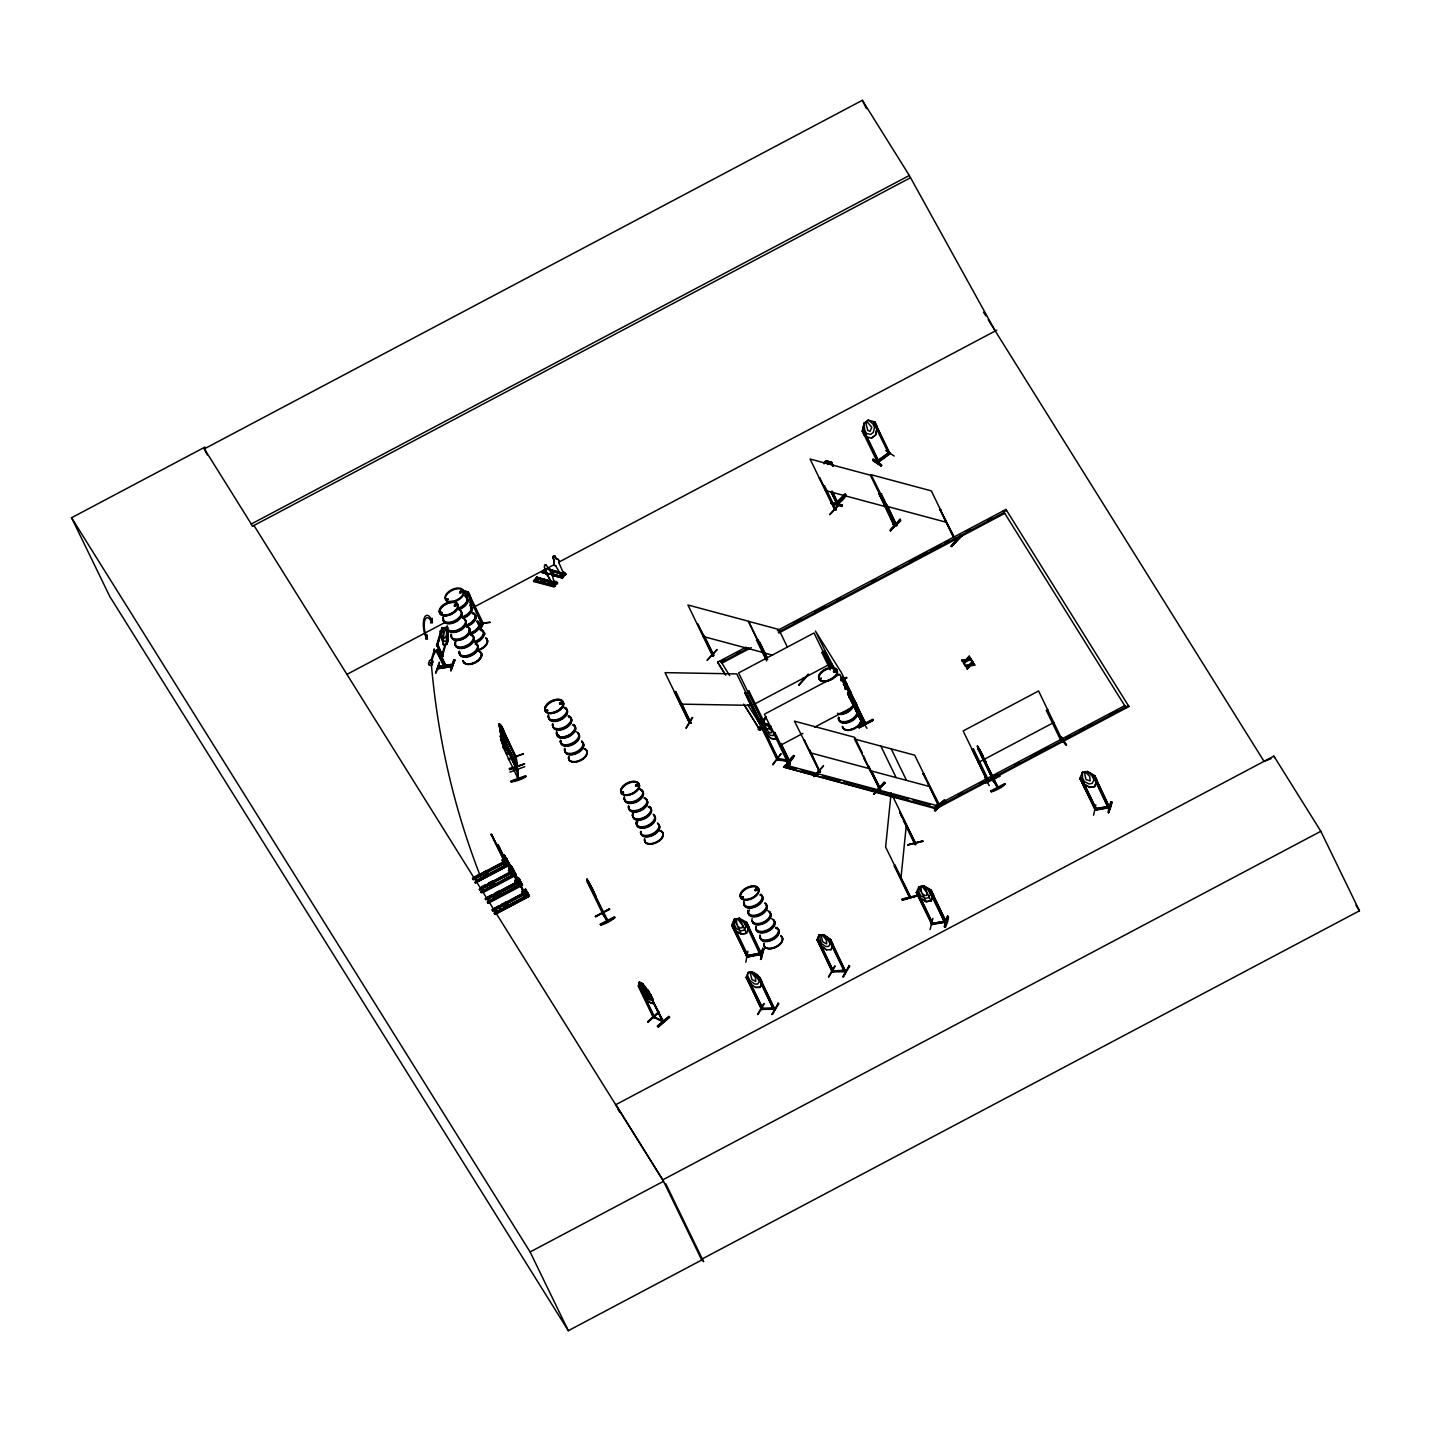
<?xml version="1.0" encoding="UTF-8"?>
<svg xmlns="http://www.w3.org/2000/svg" width="1431" height="1431" viewBox="0 0 1431 1431"><rect width="100%" height="100%" fill="white"/><g stroke="black" fill="none" stroke-linecap="round" stroke-linejoin="round"><path stroke-width="1.5" d="M749.057 927.395L746.66 922.28L739.308 918.255L734.425 919.471L734.425 924.748L736.232 928.486L740.882 930.83L744.102 930.186L745.927 926.572L744.102 922.834L739.29 918.398L734.3 919.239L741.544 934.336L734.192 930.311M760.29 719.489L764.118 725.159M790.878 768.036L785.905 760.255L790.001 767.141M984.832 777.498L989.232 785.691M712.513 655.666L713.371 655.917M713.532 655.881L697.559 623.773L713.872 655.523L704.106 635.418M809.696 749.683L820.017 772.132L794.438 721.152L854.718 737.323L862.374 753.064M819.981 772.078L804.061 739.934L819.355 771.416L820.518 771.649M835.257 508.81L834.667 508.059M836.169 509.525L834.327 508.112L836.169 509.525L834.559 509.615M879.224 786.406L877.936 786.138M879.242 789.25L880.53 789.518L871.551 771.345M894.715 524.175L896.2 524.462L893.373 524.408M894.733 524.301L893.409 524.694M895.287 525.41L894.429 525.159M896.432 524.068L893.445 524.479M895.269 525.32L897.094 525.249L895.627 523.728M938.289 805.546L923.335 773.706L939.773 805.492L938.879 804.705M954.388 540.149C957.142 539.541 953.35 539.881 954.888 541.347L956.015 541.508L955.282 540.363M955.175 540.775L939.934 509.364L956.23 540.99M434.004 649.316L434.076 653.734L435.274 651.051L434.004 649.316L434.881 651.123L431.518 661.48M433.396 652.786L431.25 659.745M1093.588 815.205L1095.824 804.812M747.876 951.221L745.819 962.258M830.731 463.054L831.644 462.285L825.866 460.746L823.666 463.089M747.286 977.105L762.991 1008.944C759.95 1011.073 761.793 1006.029 762.222 1008.175M818.21 939.595L833.611 971.81L831.608 970.665L832.162 971.756L817.28 939.791M437.618 650.586L436.884 652.178L444.504 667.204L437.26 652.25L437.206 649.585L437.904 652.017L438.262 650.837M442.912 656.489L437.618 643.843L438.065 645.059L436.527 645.005L437.153 646.15L442.268 628.03L445.703 627.458L447.581 631.518L446.15 641.195L444.111 641.303L442.841 638.727L443.413 630.105C448.779 622.449 449.227 641.249 446.83 644.361L443.395 644.916C438.923 623.361 439.21 628.996 443.556 644.898M647.688 997.997L646.687 994.581M545.032 565.048L544.299 567.105L545.801 570.307A3.56 2.433 -75 0 0 547.358 574.922L552.724 584.564C556.82 581.791 551.561 581.809 554.87 582.864M746.32 922.888L744.996 923.156L746.41 922.53L761.614 954.388L747.161 957.178L731.867 925.696L733.012 924.533L748.646 956.892L747.143 957.285M441.875 612.701L440.945 612.575L442.358 612.808M441.946 612.665L440.748 613.076M447.527 599.661L446.83 598.891M446.74 599.034L448.153 599.124L446.758 599.249M448.153 599.267L447.241 598.981M454.915 605.814L455.684 604.937M455.63 604.705L454.414 605.259L455.183 606.368M460.21 591.933L460.102 592.917M462.571 591.414L460.12 592.72M483.785 874.144C487.095 869.011 487.56 877.167 483.624 873.822C485.968 869.154 488.526 875.611 483.714 874.073M499.705 893.087L498.328 895.055L496.485 894.5M506.556 904.07L503.336 905.483L506.449 903.945M544.585 580.557L542.653 581.845L544.299 580.396M552.956 571.434L551.704 572.776M546.427 710.187L546.857 711.207M559.503 703.748L559.968 702.836M561.846 702.943C560.219 700.367 559.539 706.055 560.272 702.514M558.877 735.963L558.627 735.534M558.412 734.944L558.823 735.784M561.668 702.532L560.576 703.569M622.628 792.899L623.201 792.059L622.789 793.221M622.753 793.042L622.682 792.219M623.63 792.273L622.807 791.933M635.525 785.995L635.954 784.671M635.597 785.243L636.33 785.53M741.759 897.022L742.796 897.452M742.045 897.72L742.939 897.326L741.974 896.7M743.244 897.165L742.421 896.539L743.047 897.47M755.693 889.188L755.443 890.923L757.536 889.814M755.371 890.297L755.55 889.581M757.017 888.866L757.214 889.17M820.339 679.421L821.09 678.187L820.321 679.242M833.611 672.373L833.718 671.067L834.649 672.123M834.434 671.801L835.471 670.638L835.507 671.676M553.26 582.417L554.781 582.113M554.334 582.811L557.75 582.954L536.929 577.444L533.566 581.487L554.083 586.907L557.339 582.918L556.677 581.541C552.438 583.955 554.244 577.23 550.434 571.649A3.56 2.433 -75 0 0 547.984 568L546.141 564.673M563.403 572.597C558.716 573.974 566.121 573.098 561.775 573.634M562.669 573.867L563.295 573.187L561.721 573.133M565.764 574.475L565.12 572.597L563.045 572.042L563.224 573.974M894.411 866.274L895.001 865.218L910.402 896.629L909.687 897.863L894.411 866.274L895.001 865.218M901.637 816.958L899.884 812.253L915.768 844.362M902.424 900.314L902.156 899.097L917.414 895.842L902.406 900.278M907.987 844.916L922.87 841.41M909.722 896.522L909.687 897.756L909.222 895.591M915.017 844.558L915.25 842.376L914.516 843.61M909.615 896.987L909.061 895.842M910.384 897.47L910.295 896.7M922.959 841.052L907.648 844.862L922.584 840.945M515.303 756.981L515.196 755.926L515.965 756.552M516.645 769.377L517.11 768.25L517.271 769.163M516.555 765.764L517.467 766.14L500.421 731.545M516.895 764.995L515.464 757.303M518.219 777.015L517.146 769.574L506.646 748.019M516.877 769.806L518.129 779.072L517.843 769.538L517.128 770.576L507.164 747.841M437.707 668.277L452.25 665.934M437.653 668.295L452.321 665.987M452.071 665.504L437.475 667.901M900.922 878.491L906.395 824.471M446.776 630.785L446.239 635.919L444.486 638.315C441.964 636.795 445.578 627.028 446.615 630.821M441.66 655.631C443.467 653.931 443.02 658.439 441.66 655.631L445.274 643.914M442.072 654.45L442.644 655.631L442.787 654.468M778.142 760.094L763.206 727.663M789.608 761.077L781.093 743.44M878.509 460.675C876.434 460.317 877.149 463.376 878.92 461.98L864.342 432.108M888.562 454.235L889.814 453.305M889.331 452.572L890.1 453.591L877.704 462.75L862.267 430.981L863.734 430.069M484.912 633.2L484.948 634.183M501.548 732.636L503.265 737.734L502.048 736.965L505.787 744.71L499.401 726.68M533.602 581.505L534.711 580.27M557.339 582.918L556.748 583.776L536.285 578.124L556.623 584.17L536.392 578.231M536.697 578.178L536.804 577.176L533.674 580.914L555.139 585.744L534.318 580.235M542.081 572.525L548.234 574.117L542.009 572.543L545.336 569.055M546.875 572.561L541.991 571.685L545.426 568.626M556.605 584.17L536.285 578.124M562.437 578.017L563.134 577.319L549.343 573.67M563.063 577.337L550.917 573.473M565.549 574.707L550.756 571.38M849.871 691.513L865.648 723.782L841.517 672.82L815.455 631.089L834.398 669.887M554.352 582.757L553.278 582.095M563.152 573.706C561.793 573.455 563.921 572.311 561.167 575.602M435.507 673.035L439.496 662.392M439.335 662.338L436.115 672.928M602.433 911.994L602.862 914.266M602.451 913.64L607.942 920.902L588.356 881.746M591.611 888.955L592.738 889.384L587.032 879.135L607.299 921.242L607.585 920.187M997.783 786.853L998.266 787.64L978.947 748.413L997.836 787.98L992.864 780.306L998.391 787.658L996.727 785.959M994.062 780.611L978.339 748.377M516.698 765.621L516.806 766.569L515.983 757.124M864.074 423.182L864.628 429.747L866.453 433.486L870.62 434.416L873.339 432.395L874.574 427.422L872.749 423.683L868.259 420.034L874.913 422.002L877.346 426.993L875.629 435.078L871.336 438.154L864.789 436.258L862.356 431.25L864.074 423.182L868.367 420.106M862.446 431.321L864.163 423.236L868.349 420.285M877.257 426.939L875.539 435.024L871.443 438.208M762.866 723.353L764.601 722.78L763.099 723.639L764.565 722.888L749.003 691.101L747.715 691.781L749.003 691.101M731.867 925.696L734.443 919.364M736.375 919.793L738.002 919.364L742.725 925.517L742.081 927.753L740.471 928.075L737.877 926.465M746.499 922.476L761.65 954.441L760.147 954.71L745.068 922.798M746.41 933.245L741.598 934.085L734.353 930.132M741.544 934.336L746.571 933.245L748.878 927.377M788.105 763.492C789.536 761.238 791.629 764.798 788.892 764.941L764.404 714.212L839.818 674.269L864.557 724.802L863.823 723.388L862.589 724.819M788.66 764.655L790.395 764.082M988.588 779.645C984.725 781.952 989.608 777.301 988.91 781.022L973.545 749.111L972.275 749.79L987.587 781.63L989.161 780.789M1046.419 710.527L1047.868 710.116L1046.419 710.527L1061.73 742.349L1061.015 740.882L1062.696 740.471M654.217 1016.511L653.234 1016.064M653.878 1017.244L663.465 1021.645L647.295 989.751L663.179 1022.02L652.84 1016.529L662.088 1020.375M746.445 956.069L747.769 955.854C750.703 957.733 744.979 953.225 747.161 957.178L731.796 925.213L734.3 919.239M748.163 955.389L761.292 952.849L748.324 955.711M760.129 954.674L759.7 953.1L760.541 954.137M763.85 948.789L762.741 948.288L760.594 959.396L763.832 948.753L761.364 959.181M760.594 959.396L763.045 948.771M760.755 959.271L762.705 948.288M553.547 582.65L554.96 581.541L556.069 583.848M638.441 985.655L639.281 982.167L642.734 983.687L646.74 989.322L662.481 1021.179M642.608 983.795L639.407 982.06L639.085 986.514L638.691 985.637M641.124 990.646L641.964 986.943L645.166 988.678L649.155 994.312M650.711 994.974C650.926 1004.025 642.698 992.595 640.999 990.556C643.431 995.815 646.705 1001.539 652.429 1003.542L653.269 999.858L650.962 994.956L649.889 998.409M506.359 859.262L506.109 858.833M514.766 872.57L510.688 865.701L512.459 868.814L511.672 870.281M519.113 879.707L518.612 878.974M1079.904 778.321L1095.43 810.268L1079.904 778.321L1082.408 772.364L1087.381 771.488L1094.679 775.727L1097.13 780.611L1094.626 786.585L1089.653 787.444L1082.498 783.133M1082.373 772.472L1087.363 771.631L1092.175 776.103L1093.982 779.859L1092.193 783.401L1088.973 783.955L1084.358 781.541L1082.534 777.802L1082.408 772.364M1081.335 778.464L1080.011 778.697L1081.335 778.464L1096.79 809.928L1096.289 808.372L1094.697 808.694M1084.465 772.955L1086.093 772.543L1089.724 776.532L1090.172 780.95L1085.986 779.573L1084.501 772.829M1087.381 771.488L1094.536 775.799L1093.069 776.407L1108.202 807.925L1108.077 806.243L1109.919 807.227M1096.879 809.552L1095.305 810.179L1109.687 807.656L1094.572 775.691L1109.508 807.8L1109.383 806.118M1094.482 786.46L1096.915 780.718M1094.626 786.585L1089.671 787.3L1082.355 783.204M1096.128 808.408L1094.59 809.07M1096.325 808.408L1107.683 806.816M1108.47 812.719L1108.149 812.057C1110.689 796.691 1114.606 799.661 1108.47 812.719L1112.012 801.986M1108.631 812.593L1111.118 801.575M553.225 556.444L554.244 561.363A3.56 2.433 -75 0 0 555.8 565.961L561.328 575.656M562.24 572.937L562.884 573.455M932.869 924.408L917.826 892.3L933.209 924.247L931.849 924.569L916.359 892.622L917.772 891.907M931.742 924.086L946.159 921.814L930.991 890.154L923.782 886.004L928.594 890.547L930.418 894.303L928.63 897.792L925.428 898.31L920.813 895.86L919.006 892.121L918.827 886.826L923.818 885.896L931.134 890.082L933.549 895.091L931.062 900.993L923.818 885.896L919.006 886.826L926.143 901.691L931.098 900.868L933.37 895.073M930.955 900.761L926.125 901.655L918.97 897.416M926.143 901.548L918.827 897.487M712.37 655.648L687.935 604.991L748.216 621.161L766.712 659.262M818.335 770.594L820.16 772.078L818.335 770.594L819.766 770.45M895.502 525.284L878.974 493.695L893.946 525.696L893.248 524.372M943.619 516.949L955.89 541.58L931.331 490.869L871.05 474.698L896.647 525.588L887.22 505.107M879.958 788.445L878.133 787.712L879.779 787.551L871.712 771.273M554.888 584.85L553.851 582.202M562.401 573.652L563.528 575.942L562.097 573.652M929.435 890.905L930.865 890.332L946.195 922.154L944.567 922.423L929.435 890.905L930.758 890.708M932.887 918.38L930.061 929.613M931.599 924.551L931.134 922.995L932.636 923.102M933.048 924.265L932.529 923.192M945.444 921.081L944.299 921.331M944.299 921.278L932.797 923.424L945.533 921.099M944.442 926.608C946.785 911.583 951.561 913.64 945.497 927.145L944.353 926.608L947.644 916.073M944.836 927.145L948.002 916.573M434.487 653.663L434.398 649.245M436.562 645.131L441.946 627.637L443.109 628.835M436.956 645.953L442.447 627.547M437.171 646.043L442.966 628.62L441.946 627.637M444.272 667.043L437.206 649.585M444.54 667.096L437.618 649.531M447.545 638.047L442.34 656.668M448.118 639.8L446.633 644.218M445.739 666.81L438.512 651.91L445.524 667.043L446.114 666.041L444.504 666.309M453.913 659.602L450.89 670.692L454.915 659.959L450.98 670.584L453.877 659.602L454.933 659.977M450.89 670.692L454.164 659.959M836.241 502.853C839.55 501.476 834.577 502.281 836.831 503.873M648.547 993.078L647.832 995.046L642.143 990.127L639.407 982.06M650.98 998.069L650.264 1000.054C644.522 998.927 639.782 985.726 642 983.848L646.079 992.238L641.964 986.943M910.277 897.577L894.482 865.361M764.673 732.815L771.059 738.503L775.28 739.076L776.371 735.91M775.244 738.825L776.514 735.999M509.704 869.172L500.295 849.764L512.012 873.894L497.809 844.469L512.298 873.733L510.384 871.282M508.631 864.288L506.574 859.959L518.326 884L509.239 865.04M760.076 987.122L762.097 982.328M748.628 982.292L755.514 987.39L760.129 987.372L762.329 982.238M833.164 944.8L830.678 939.738L829.211 939.308L844.809 971.291C847.868 971.953 842.662 967.982 844.415 971.721L829.121 940.239L830.803 939.684L823.845 934.711L819.158 934.854L817.208 939.899L818.586 939.773M830.982 949.558L833.057 944.639M916.359 892.622L918.863 886.701M802.845 680.065L803.202 678.527M454.629 604.991L454.486 605.939M460.424 592.184L459.923 592.738M455.112 605.885L456.346 605.116M456.31 605.581L455.362 604.776M456.757 605.188L454.325 606.261L455.684 604.472M462.589 592.04L462.356 591.057M468.67 630.212L468.831 630.338M544.567 580.753L542.546 581.63M547 709.848L546.678 710.867L547.823 710.348M547.679 710.366L547.34 710.384M559.915 703.301L559.754 704.124M561.775 703.265L561.811 702.8M493.373 883.285L490.368 884.591L491.352 883.016L512.352 872.964M558.358 735.892L558.466 734.944M499.687 893.391C496.825 897.416 495.698 891.602 499.777 893.159M635.919 785.118L637.278 785.834M637.582 785.458L636.884 784.242M820.303 678.419L820.196 679.367L821.233 678.276M834.166 672.32L836.08 671.103M742.671 896.79L742.081 897.899M757.697 889.939L757.214 888.848M463.358 593.704L463.877 592.523L466.488 595.582L467.436 602.111M467.472 593.06L467.919 592.094C458.009 586.943 473.733 598.14 469.493 602.88M482.211 622.36L481.675 623.558M480.315 627.243L482.319 623.844M482.408 623.29L482.086 622.503M480.047 628.871L482.766 623.505L479.957 629.729M480.458 629.694L483.338 623.522L467.955 591.915C472.373 595.886 472.033 618.138 470.316 596.977M477.954 623.88L490.296 622.306L477.918 623.63M554.208 586.513L534.3 580.753M555.103 585.834L536.392 580.968M563.581 576.818L550.971 573.652M565.835 574.153L563.045 573.473M830.839 502.138L842.251 504.982L842.036 506.216L830.642 503.175L842.018 506.18M830.66 503.247L842.215 505.107M842.43 505.626L831.071 502.657M762.58 722.011C764.261 720.24 762.902 724.748 762.544 722.494M789.84 762.938L788.266 763.76M863.823 723.8L862.499 724.515M1062.75 740.364L1061.247 741.222M1062.428 740.185L1063.305 741.526M544.424 565.764L545.336 564.798M653.395 1017.674L638.208 986.102M761.471 1009.427L746.374 977.337M762.902 1008.837L747.554 977.462M750.202 973.169L751.758 973.062L755.282 977.301L755.836 981.451L751.901 979.52L750.273 973.062M761.507 1009.374L775.083 1008.837L773.151 1007.674L773.366 1009.338L758.358 976.854L759.664 977.409L774.886 1009.266L773.527 1009.32L758.215 977.802C761.775 974.189 739.934 965.549 750.434 981.076L754.817 984.045L757.804 984.027L759.36 981.04L752.921 972.4L759.825 977.373L762.258 982.364M755.514 987.39L760.129 987.372M757.536 1014.472L763.725 1003.632M758.036 1014.472L764.279 1003.614M772.973 1008.461L762.383 1008.497L774.332 1008.122M774.547 1007.746L774.529 1009.392L759.45 977.784M777.766 1003.024L778.84 1003.668L771.899 1014.507L778.231 1003.596M778.106 1003.507L772.633 1014.472M823.845 934.711L830.266 943.494L828.71 946.463L825.741 946.481L821.34 943.512L819.23 934.729L817.029 939.863L832.413 971.828M819.355 934.854L823.827 934.837L830.731 939.809L845.793 971.721L844.88 970.683L833.289 970.933L845.292 970.146M833.683 971.756L818.46 939.899M821.108 935.624L822.682 935.498L826.188 939.756L826.742 943.888L822.807 941.956L821.179 935.498M819.659 944.693L826.438 949.826L831.035 949.808L833.003 944.764M826.438 949.826L819.534 944.728M831.608 970.612L833.128 970.612M834.631 966.086L828.442 976.908M828.943 976.908L835.203 966.05M848.672 965.46L849.746 966.104L842.805 976.944L849.138 966.032M849.012 965.943L843.539 976.908M690.064 722.762C693.409 722.834 687.095 720.974 690.118 722.172C693.498 723.657 687.238 723.12 690.976 723.263L675.772 691.406M692.658 717.539L686.2 728.307M675.557 691.781L674.341 691.763L689.724 723.317L665.039 672.642L736.804 673.894L761.328 724.551L760.183 724.533L744.889 693.015L746.32 692.658L761.399 724.587L760.04 724.551L745.104 692.64M746.32 692.658L744.889 693.015M760.827 723.37C757.178 722.512 763.939 723.675 760.398 724.122M758.412 729.738L758.09 729.077C768.769 716.609 768.411 708.685 759.163 729.756L764.548 718.255M437.331 651.534L445.685 666.882M837.529 502.048L844.952 494.017C849.388 495.681 835.078 507.003 837.779 502.943M845.345 494.84L836.795 503.998M889.384 452.607L888.472 453.216C889.993 456.596 886.129 451.57 889.545 452.339M881.049 465.951L872.677 460.281L881.067 465.987L881.442 464.807L873.035 459.208L881.585 465.361M864.574 721.975L864.914 722.619M865.54 722.297L865.093 721.6M602.523 913.604L607.138 921.135M606.315 919.418L607.853 920.831M606.869 920.562L606.833 919.024M438.065 666.935L452.697 664.592M553.064 556.391L554.995 555.944M441.249 612.432L441.159 613.344M442.161 613.112L441.66 612.253L441.535 613.291M459.995 591.987L461.193 591.092M551.078 571.756L551.525 573.008M636.097 785.261L637.296 784.635M637.457 784.331L636.276 785.619M833.54 671.318L834.309 670.549L833.522 671.443M755.085 889.903L755.872 889.009M766.962 724.676L771.524 731.187L771.13 732.958L769.771 732.761C767.731 732.189 763.17 723.853 767.052 724.569M763.778 723.531C774.278 725.624 759.378 720.455 761.936 728.343L777.158 759.933M764.565 732.833L771.059 738.378L775.28 739.076M761.936 728.343L772.472 729.238M772.919 764.852L781.093 753.636L772.704 764.369M778.786 759.575L777.23 759.879L788.141 761.364L784.456 753.511M778.643 759.628L763.063 728.504M788.034 760.165C799.768 760.737 762.777 757.715 786.102 759.897M785.261 766.086C795.332 750.649 797.836 753.189 786.191 766.801M785.494 766.712L794.509 756.087M971.273 659.441L962.455 661.39L961.775 660.138L966.265 659.476L969.234 656.167L969.95 657.455L967.589 660.049L969.95 657.455M965.71 660.174L963.385 662.714L964.1 664.002L967.034 660.746L971.595 660.085L970.898 658.832L967.267 659.405M970.755 665.129L974.386 664.574L965.639 666.47L964.941 665.218L969.431 664.556L972.4 661.247L973.116 662.535L970.755 665.129L972.794 661.891M969.878 665.182L967.267 669.082L970.2 665.826L974.761 665.165L974.064 663.912L970.451 664.467M969.753 665.218L972.722 661.909M966.014 660.836L963.707 663.376L969.234 656.167M969.198 665.916L966.873 668.456L968.876 665.254M873.751 422.932L874.913 422.002M823.755 463.215L825.991 460.764L831.554 462.446M833.343 466.345L831.429 462.41L830.57 462.929M820.41 478.437L819.391 478.169L835.811 509.955L834.684 509.794L810.089 459.029L870.37 475.199L894.965 525.821L883.589 503.175M829.694 514.516L839.442 504.106M829.855 514.641L839.586 504.231M880.011 493.963L878.634 494.071M896.432 525.66L880.333 493.838L881.693 493.731M756.48 640.033L757.84 639.943L756.48 640.033L766.605 660.889M890.458 529.649L900.188 519.238L890.386 530.883L900.224 519.238M940.954 509.633L939.595 509.722M961.668 536.267L951.329 546.553L960.773 535.48L961.686 536.285M960.845 535.552L951.025 545.891M804.759 740.56L804.061 739.934M819.087 771.864L820.374 771.631M863.322 755.836L864.02 756.462M864.771 758.43L863.734 758.162L880.53 789.518M884.215 781.97L874.717 793.007L885.074 782.721L873.59 794.42L885.091 782.757M868.617 765.943L879.421 787.98C877.632 790.162 880.119 789.304 879.493 788.767M924.372 773.974L922.995 774.064M934.425 810.214C951.758 789.268 943.905 805.921 934.532 810.286M934.729 810.876L944.46 800.305M935.319 810.966L945.086 800.591M758.305 640.14L767.696 659.602M808.211 674.055L798.748 685.109L808.515 674.699M798.695 684.966L808.479 674.556M944.12 920.902L944.871 922.423M535.605 581.201C542.653 572.185 537.215 584.098 533.548 580.646M546.231 569.932L544.191 572.507L546.374 570.2M540.274 578.106C536.75 578.714 536.357 586.853 542.331 578.661M544.174 579.144C540.668 579.77 540.256 587.908 546.248 579.698M550.434 572.507L552.616 570.2L550.577 572.776M555.282 582.363L552.008 585.834L551.597 584.188L554.191 585.834L556.963 582.918L554.352 581.254M563.707 573.402L560.451 576.872L560.04 575.244L562.633 576.89L565.406 573.956L562.794 572.311M551.346 584.456L553.672 584.742M559.789 575.512L562.115 575.799M565.782 573.956L562.526 577.426L561.846 576.067M946.553 801.235L934.819 808.461L783.633 767.07L785.547 765.048L936.25 805.456L1124.82 705.59L1125.285 706.574M783.633 767.07L934.354 807.478L936.25 805.456L937.681 807.96L1128.934 706.538L1128.451 705.555L937.198 806.977L937.681 807.96M515.482 875.271L513.174 870.996L525.177 894.983L517.539 879.743L517.503 880.906M524.301 891.549L524.462 891.889M877.078 461.193L878.008 462.589M468.08 592.058L482.175 624.685L483.267 623.469M512.942 869.959L512.012 868.098L513.389 869.726M512.137 869.154L513.514 869.279L510.974 865.54L525.463 894.822L512.352 867.919M518.738 879.028C519.954 881.961 517.342 875.844 519.56 879.457M526.554 890.154C524.694 890.958 524.944 888.096 528.54 894.643L494.16 913.085L526.769 895.913M837.457 503.14L831.93 491.244M460.102 591.987L462.016 591.647L461.05 591.057M461.247 591.468L461.873 591.826M461.802 592.362L461.283 591.003M546.463 711.01L547.197 710.67M637.403 785.619L638.351 784.76L637.099 784.224M834.13 670.745L834.094 672.033M643.36 988.356L647.528 993.579L648.493 997.228L645.399 994.312L643.485 988.249M641.249 990.538L646.669 996.924M647.796 990.502L642.608 983.687M648.297 990.163L653.144 999.965M650.729 995.171L645.148 988.571M652.429 1003.542L649.102 1001.933M659.101 1012.289L647.796 1022.163M647.921 1022.306L658.922 1011.789L647.617 1021.645M661.694 1020.714C664.306 1018.711 661.122 1022.432 663 1022.002L647.295 989.751M657.401 1026.134L668.778 1016.314L669.583 1017.173L658.26 1027.029L657.401 1026.134L669.064 1016.869M658.224 1026.957L669.565 1017.155M747.232 956.82L761.56 953.94M1095.252 809.839L1109.758 807.263M1096.575 810L1081.442 778.106M1108.417 807.46L1093.391 775.888M931.277 922.977L932.726 922.691M865.934 422.968L867.293 421.948L871.819 427.368L870.012 431.357L867.758 430.409L865.844 422.896M862.553 431.178L863.752 430.337L878.956 461.819M872.677 460.335L873.053 459.19M885.771 450.586L894.214 456.024M876.863 461.408L887.882 453.18M877.543 462.463L889.975 453.591L874.717 422.091L873.465 422.628L889.08 454.396M803.22 678.437L803.793 679.725L802.827 678.348M517.789 770.45L506.306 746.732L507.558 750.989L502.514 737.788L500.295 736.017L504.767 742.886M790.341 764.19L789.143 764.798M1063.054 741.759L1038.584 690.976L963.152 730.937L987.551 781.272L988.767 780.593M518.111 880.298L518.702 879.385M777.14 758.287C777.963 759.968 777.337 756.695 777.695 759.432L762.258 727.753L747.608 704.535M460.478 591.468L462.249 591.003M551.4 571.792L552.509 571.398M889.474 453.43L875.361 423.88M761.864 1008.283L762.419 1009.427M752.939 972.275L748.324 972.293L746.123 977.409L761.614 1008.944L761.256 1007.692M832.914 970.647L831.858 970.665M845.846 971.309L832.502 971.309L833.897 971.381M832.52 971.381L832.18 970.129M845.471 971.774L830.356 940.239M524.229 891.334L525.517 890.046M824.256 650.479L833.45 669.44M821.877 652.518L823.326 652.107L821.877 652.518L830.338 669.851M842.931 679.224L846.472 677.328L843.378 679.814M842.984 679.439L846.794 677.99M843.145 679.689L846.687 677.811M774.797 732.404L773.509 733.083L774.958 732.672L790.162 764.315L790.001 763.26M850.318 692.21L850.354 691.245M847.671 693.82L849.12 693.409L847.671 693.82L863.322 725.571L847.832 694.089A9.928 5.706 -25.9 0 1 848.994 695.09M861.659 720.133L866.971 728.343M786.263 760.898L788.463 765.979M859.083 727.771L873.196 720.24L859.119 727.86L858.528 726.769L872.677 719.292L873.232 720.312M858.868 727.449L872.946 719.847M1061.516 737.072L1060.407 736.84L1065.719 745.05M1066.381 744.8L1062.983 741.33L1062.052 742.242M1061.874 742.278L1063.161 741.598M616.582 1106.145L615.867 1104.66L662.803 1179.824L701.745 1260.013L568.322 1330.687L109.776 596.459L71.55 517.736L204.973 447.08M207.28 454.879L204.347 448.851L862.356 100.313L909.311 175.476L995.26 330.99M204.347 448.851L251.284 524.014L909.311 175.476M910.42 177.766L252.393 526.304L251.284 524.014M346.678 674.52L445.238 622.324M470.871 608.747L553.672 564.887M559.575 561.757L996.799 330.167M725.088 674.323L717.629 662.177L745.909 647.188M777.337 630.534L1005.975 509.436L1128.934 706.538M724.784 659.619L720.866 661.694L720.383 660.711L729.685 675.611M736.571 653.377L740.507 651.302M793.525 623.201L801.396 619.033M815.133 611.753L824.954 606.565M836.741 600.322L840.677 598.23M872.105 581.594L876.022 579.501M893.713 570.146L897.631 568.071M909.418 561.828L927.091 552.455M931.026 550.38L940.847 545.175M944.782 543.1L948.699 541.007M966.39 531.652L970.307 529.559M987.98 520.204L991.916 518.129M748.824 647.671L721.331 662.231L721.814 663.215L751.275 647.617M778.285 632.055L1004.168 512.423L1004.651 513.407L778.768 633.039M491.495 835.346L491.048 834.345L505.554 863.573L491.37 834.13L505.859 863.412L493.82 839.532M493.409 837.797L491.602 835.078M753.904 704.41L829.318 664.449M500.009 849.925L498.238 845.506M499.866 848.118L497.523 844.612L497.934 845.667M506.61 859.87L504.123 854.575L506.18 858.224L502.048 860.103L505.93 858.045M475.038 882.516L509.543 864.252L505.912 857.598L506.413 859.566M504.857 860.532C503.39 859.208 505.393 860.675 505.698 858.815M506.502 858.618L506.914 859.441L506.377 858.403M506.789 858.457L506.198 859.208M475.146 876.935L478.83 874.466L481.263 878.384A1858.994 1159.718 -25.6 0 1 431.232 662.732M482.48 873.053L486.164 870.585L488.615 874.484M472.463 878.366L506.914 859.995L509.49 864.252M472.57 878.634L505.143 861.39M503.569 862.893L472.82 879.063L503.712 863.161M507.54 861.122L507.987 862.428M473.303 879.815L503.998 863.662M505.089 865.361L504.302 863.716L508.184 861.659M504.302 863.716L508.381 861.963M505.912 857.598L518.612 883.839L508.327 862.231M744.388 705L759.503 729.22L762.258 727.753L764.583 732.922M509.812 864.753L475.307 882.945L509.83 864.771L508.935 863.233L476.451 880.673L505.232 865.522M743.691 704.124L759.986 730.204L762.723 728.737M476.738 881.174L507.379 864.95M474.877 882.265L509.4 863.984M510.939 874.341L511.94 876.398L508.488 870.424L512.387 868.367M512.566 868.671L508.488 870.424M513.318 868.957L513.514 869.279M481.388 886.844L485.27 884.787C492.729 889.617 480.655 893.57 481.585 887.256M488.74 882.963L492.622 880.906C500.081 885.735 487.989 889.688 488.937 883.374M511.547 871.622L480.87 887.864L513.371 870.316L515.983 874.591L481.406 892.729M479.278 889.384L511.94 872.195M479.439 889.635L514.23 871.89M479.761 890.154L489.366 885.145M480.905 891.817L513.461 874.574M481.013 892.085L515.428 873.625L516.269 875.092L483.66 892.264M481.281 892.515L515.858 874.323L514.641 871.98M521.134 882.39L517.056 884.143L518.237 886.505L514.802 880.53L518.684 878.473M514.802 880.53C516.036 877.149 521.188 880.548 519.131 878.831M519.829 879.385L519.703 879.832M487.703 896.951L491.584 894.894C499.043 899.723 486.969 903.677 487.899 897.362M495.037 893.069L498.936 891.012C506.395 895.842 494.303 899.795 495.251 893.481M485.216 898.793L519.686 880.423L522.136 884.447L520.956 882.086L487.971 899.24M485.324 899.062L519.686 880.53L520.58 882.051M485.592 899.491L520.168 881.299M485.753 899.741L520.329 881.478M779.68 745.712L802.898 733.405M814.507 727.27L855.112 705.751M487.22 901.924L519.775 884.68M492.997 899.026L521.743 883.732L522.583 885.199L488.06 903.39M487.595 902.621L522.172 884.43L487.792 902.961M522.655 893.57L521.653 891.513L525.553 889.456M525.732 889.76L521.653 891.513M526.053 889.778L526.465 889.957M494.75 908.345L498.435 905.877L500.886 909.776M502.102 904.464L505.787 901.995L508.238 905.895M492.067 909.758L526.536 891.406L529.148 895.663L494.643 913.926M492.175 910.044L526.554 891.513L527.431 893.033L492.926 911.225M492.443 910.474L526.912 892.211M492.586 910.671L527.198 892.443M522.655 893.463L525.105 897.47L523.907 895.126L527.806 893.069M527.985 893.373L523.907 895.126M525.177 889.188L527.932 893.642M494.446 913.604L527.002 896.361M529.041 895.538L494.41 913.211M494.911 914.355L529.434 896.164L494.965 914.445M586.96 879.385L594.098 893.051L593.722 891.799M587.819 880.888L589.5 884.197M587.265 881.997L587.032 879.135L588.195 882.444L587.265 881.997L602.988 914.194M588.57 881.943L591.897 888.061M590.091 886.594L594.294 894.107M594.938 894.321L592.702 889.349M595.958 896.754C591.432 889.331 597.961 901.244 595.081 894.25M595.385 916.538L609.499 908.864L595.35 916.359M595.582 916.842L609.713 909.347M600.233 924.193L614.436 916.806C616.385 918.469 600.358 926.912 600.305 924.301M600.591 924.873L614.65 917.235M600.787 925.195L614.954 917.754M977.409 746.123L979.144 749.683M978.267 747.644L983.025 756.802L982.614 755.711M982.346 754.799L977.319 745.962L993.311 780.897M977.713 748.753L978.643 749.182M980.718 753.296L984.743 760.863M982.489 756.409L986.317 763.331M978.446 762.419L1053.86 722.458M984.707 760.773L986.245 763.582L985.53 760.988M958.341 794.992L962.258 792.917M979.949 783.562L983.866 781.469M993.686 776.282L997.622 774.189M1015.295 764.834L1019.23 762.741M1031.018 756.498L1048.69 747.143M1066.363 737.77L1070.299 735.695M1080.119 730.49L1084.036 728.415M1087.971 726.34L1091.907 724.247M1109.58 714.892L1117.432 710.724M985.798 783.115L1000.162 776.103M990.681 790.932L1004.884 783.544C1006.834 785.225 990.807 793.65 990.753 791.039M615.437 1104.875L1273.894 756.123L1320.831 831.286L1359.45 910.814L701.423 1259.352M662.803 1179.824L1320.831 831.286M71.55 517.736L530.114 1251.964L663.519 1181.291L253.949 525.481M777.731 758.877L778.482 760.004M788.177 759.825L788.427 760.988L777.516 759.467M553.618 555.8L556.587 559.092A3.56 2.433 -75 0 1 558.877 562.687L563.51 573.33M788.624 763.689L789.179 764.834M543.494 580.467L542.528 581.719M561.328 703.819L560.308 704.088M834.684 670.692L836.259 670.96M685.986 727.878L692.067 717.629M482.712 624.667L467.633 592.702M894.321 524.694L895.073 525.857L894.482 525.105M939.094 804.258L937.591 804.437L938.754 804.669L914.731 755.192L854.45 739.022L880.065 789.912M878.795 461.533L877.901 460.514L888.043 453.502M499.383 725.392L503.73 734.765L502.907 733.853M499.491 726.429L499.544 725.338M499.991 729.846L502.889 741.097L499.92 729.667M503.372 730.4C503.676 727.181 495.394 719.382 501.333 727.002M500.349 736.196L503.426 745.73L506.449 750.345L500.528 732.583M502.102 733.942L501.512 734.979M507.021 744.71L499.669 726.376M500.796 737.895L505.322 746.106M500.904 738.933L505.143 747.268L503.962 743.244M500.653 739.237L503.587 747.34L500.456 735.963M501.977 739.04L500.367 732.654M504.445 739.899L506.449 741.526M506.681 741.652L506.27 738.36L506.681 741.652L504.41 739.738M506.968 744.621C510.527 751.955 501.905 742.582 507.558 747.858M502.818 746.624L518.147 778.965M502.907 747.483L503.336 746.445M505.984 752.187L507.916 754.209L507.665 750.864L507.916 754.209L505.823 752.241M508.542 759.593L523.37 753.815M508.22 758.931L523.406 753.851M501.422 727.663L515.786 758.126L516.376 756.91M516.716 764.297L517.378 765.478M509.651 769.592L524.533 763.886L509.293 768.501L509.669 769.61L524.497 763.921M524.819 766.694L509.955 772.096M525.624 775.727L510.724 781.058C510.617 783.616 527.556 777.641 525.642 775.835M511.064 782.095L525.91 776.425M1270.996 758.77L1264.02 761.328L988.213 319.703M662.106 1020.07L662.177 1021.734M1094.804 808.604L1095.574 809.731M831.053 492.192L837.081 504.213L836.527 503.05M560.97 703.748L560.004 704.034M834.559 670.441L836.187 670.745M756.266 890.1L755.246 890.046M914.677 843.932L915.661 844.469L899.884 812.253M917.092 895.251L902.156 899.169M932.028 923.979L916.395 892.497L917.754 892.783M814.042 776.639L823.308 766.122M731.957 925.338L732.994 924.784M993.436 780.932L978.142 749.45M1093.069 776.407L1094.393 776.174M1096.486 808.748L1109.097 806.118M442.322 628.191L445.703 627.637M446.776 644.183L443.556 644.719M931.76 924.515L946.052 922.19M1061.408 737.037L1066.489 744.853M437.457 645.435L441.911 654.611M452.858 664.217L437.832 666.613L452.482 664.288M967.589 660.049L971.22 659.494M760.845 723.442L761.185 724.623M835.221 509.203L836.115 509.472L824.435 485.664M938.235 804.007L938.503 805.152M689.492 721.618L689.724 723.317M543.673 580.163L544.388 580.253M561.542 702.621L560.38 703.497M622.968 792.202L622.27 792.989M997.711 787.891L982.06 755.693M761.006 952.849L761.435 954.513M788.66 760.416L789.518 761.542L780.789 743.816M817.012 940.274L818.246 940.274M832.323 971.81L845.649 971.721M746.32 977.462L747.68 977.337M746.106 977.838L747.34 977.838M761.9 1008.229L760.702 1008.229M761.417 1009.356L774.743 1009.284M515.786 758.126L504.392 734.425M516.18 765.424L516.806 766.479L506.288 744.836M517.199 770.629L505.787 746.91M680.333 704.124L752.098 705.376M835.471 509.991L819.713 477.811M896.128 524.927L896.915 525.141M713.318 655.97L712.513 654.039M880.387 789.501L879.099 789.733M879.582 789.214L864.074 757.804M760.111 724.587L759.7 722.977M552.742 571.434L551.293 571.577L551.293 572.972M460.353 592.828L461.372 592.595L460.263 592.255M788.785 760.916L789.751 761.059M825.115 462.732L824.041 463.877M900.528 519.9L890.171 530.293M899.902 519.882L900.743 520.616L890.493 530.829M713.318 654.325L711.869 654.557L712.531 655.756M707.075 660.389L717.11 649.549L707.379 659.959M886.326 506.18L946.607 522.351M825.383 490.511L885.664 506.681M555.21 556.248L556.426 559.038A3.56 2.433 -75 0 1 559.038 562.741L559.038 562.741M554.244 561.363L554.405 561.399A3.56 2.433 -75 0 0 555.961 566.014L555.961 566.014M549.432 570.093L559.646 572.829M549.218 570.289L565.71 574.547M550.899 570.987L565.478 574.779M542.76 571.291L546.946 572.489M541.991 571.685L546.821 572.901M542.116 571.953L562.938 577.498M547.358 574.922L552.885 584.599M536.804 577.176L538.879 577.73M536.929 577.444L551.615 581.344M536.249 581.362L554.709 586.227L553.403 585.011M703.229 636.491L763.51 652.643M763.957 652.858L772.579 655.165M809.731 752.652L870.012 768.805M869.744 770.522L930.025 786.674M788.177 766.605L796.781 768.912M801.092 770.075L818.317 774.69M822.628 775.852L839.836 780.467M844.147 781.612L908.739 798.945M913.05 800.09L930.275 804.705M915.697 843.485L891.119 792.971L885.628 847.009L910.205 897.613M437.492 645.023L442.787 656.453M896.414 523.943L897.094 525.249M559.771 703.945L561.775 703.784L562.168 702.424M637.385 784.17L637.707 785.816L635.722 785.977M639.424 985.673L654.879 1017.709M922.44 893.928L925.016 895.591L926.608 895.341L927.234 893.141L922.548 886.934L920.938 887.202L921.385 891.728M873.214 459.745L881.764 465.469M663.483 1021.591L662.929 1020.339M503.837 736.965L505.054 737.841L503.14 730.74M504.553 743.244L505.751 744.12L503.98 739.237L505.268 740.131L501.726 732.922M865.773 722.78L865.487 723.657M829.944 464.163L825.866 460.746L827.851 464.61M763.993 723.549L766.175 731.921L770.307 735.248L773.044 735.623L774.332 733.03L768.089 724.104L771.381 726.751M768 724.086L771.237 726.948M518.433 880.351L516.09 876.005M560.684 576.371L560.04 575.244M490.171 884.394C495.716 886.809 491.298 878.831 490.332 884.716M506.628 904.142C500.975 901.763 505.447 909.74 506.485 903.82M503.623 740.113L504.445 741.043L503.265 737.001M512.763 868.689L513.264 869.529M512.87 869.869L512.566 869.332M648.976 996.566L651.516 999.84L648.601 996.817M437.689 643.968L436.634 645.113L442.268 656.543M502.031 733.262L499.83 729.899L504.249 736.607M500.528 736.142L502.728 739.505M973.545 749.111L972.275 749.79M764.208 721.957L764.369 723.013M760.076 719.042L764.047 725.267M763.653 726.233L760.147 718.934M701.977 1259.065L703.641 1261.713L665.737 1183.652M1355.926 905.179L1359.45 910.814M983.526 312.191L985.87 315.947M966.551 667.794L967.267 669.082M991.272 792.005L1005.099 783.991M846.866 683.857L842.519 676.917L851.338 693.051M826.635 653.967L834.488 668.581M830.731 662.571L838.673 675.271M840.945 678.902L856.811 704.302M717.629 662.177L725.767 675.199M519.99 881.657L520.741 882.855L518.326 878.205M503.032 862.052L505.483 866.059L504.481 864.02M482.283 872.642L484.733 876.559M501.905 904.052L504.338 907.952M474.949 876.523L477.382 880.441M494.554 907.934L497.004 911.851M764.333 922.011L764.476 922.262A10.017 5.742 -25.9 0 1 752.116 920.723M656.865 842.072A10.017 5.742 -25.9 0 1 644.63 838.799A9.928 5.706 -25.9 0 0 656.74 841.857A9.928 5.706 -25.9 0 0 659.798 830.552A10.017 5.742 -25.9 0 1 656.865 842.072L656.972 842.287M583.991 748.663A10.017 5.742 -25.9 0 1 580.914 760.058L581.058 760.326M463.501 637.725L463.59 637.886A9.981 5.724 -25.9 0 1 451.391 634.649A9.981 5.724 -25.9 0 0 463.555 637.886A9.981 5.724 -25.9 0 0 466.631 626.563A9.981 5.724 -25.9 0 1 463.555 637.886M513.514 870.692L513.908 871.372M506.985 860.299L507.772 861.569M504.803 859.298L505.662 859.924L505.393 858.994M528.54 894.643L529.434 896.164M979.126 748.52L983.186 756.123M590.556 886.397L592.577 890.064L592.166 888.955M501.261 726.34L516.376 757.947L501.118 725.284L500.564 726.537M505.876 858.385L503.837 854.718L504.249 855.774M1273.894 756.123L1274.61 757.607M862.356 100.313L866.399 108.613M1125.714 707.021L1126.233 708.095L1003.22 510.903L1003.703 511.887L1006.458 510.42L1005.975 509.436M974.064 663.912L974.761 665.165M972.4 661.247L973.116 662.535M970.898 658.832L971.595 660.085M969.431 664.556L970.2 665.826M966.265 659.476L967.034 660.746M964.941 665.218L965.639 666.47M881.353 494.106L896.772 525.624M963.385 662.714L964.1 664.002M961.775 660.138L962.455 661.39M878.974 493.695L881.746 499.383M978.267 748.252L984.546 759.807L984.17 758.555M831.518 462.249L833.146 465.719M831.035 462.302L832.949 466.238M845.739 494.947L845.345 494.124L836.956 501.995L837.511 503.14M832.341 491.352L838.065 503.157M831.447 492.282L837.189 504.106M923.335 773.706L926.107 779.394M927.95 783.186L938.79 805.17M936.25 805.456L936.733 806.44M934.354 807.478L934.819 808.461M891.209 748.878L906.503 780.378M880.852 746.106L896.128 777.588M824.703 651.194L832.985 668.259M830.696 667.275L814.024 632.967L738.611 672.928L763.188 723.549M903.48 820.75L915.071 844.755M945.319 921.117L945.855 922.315M929.542 890.547L944.854 922.476M787.426 647.17L778.822 629.461L748.681 621.376L767.177 659.458M823.558 765.728L813.881 776.121M759.736 642.179L767.105 657.348M762.347 651.051L766.032 658.636M776.8 737.752L782.542 749.576M785.547 765.048L786.013 766.032M759.503 729.22L759.986 730.204M681.299 702.782L690.976 723.263M739.308 918.255L746.571 933.245M563.045 572.042L564.512 574.886M554.405 561.399L552.688 557.714M554.602 580.986L555.89 583.794M551.597 584.188L552.116 585.279M469.851 599.017L482.229 624.703M638.566 985.548L654.486 1018.049M587.819 881.514L603.524 914.015M504.893 740.703L517.324 766.39L516.269 756.999M503.068 740.99L505.447 745.891M518.791 777.981L518.165 776.711L517.503 777.874M517.485 777.784L518.219 779.072M438.87 650.747L445.953 666.005M438.709 651.123L445.971 666.077M525.517 889.009L527.592 893.82M518.666 878.026L521.081 882.677M504.553 855.613L507.951 862.643M514.999 880.834L515.786 882.48M502.048 860.103L503.032 862.16M617.566 1108.149L619.498 1112.137M530.114 1251.964L568.322 1330.687M499.866 893.427L497.505 892.801L496.629 894.822M503.551 730.275L506.324 738.432L503.372 730.329M504.41 736.482L507.397 747.93M501.083 726.358L499.115 723.639L499.294 726.805M736.393 919.686L736.822 924.265M447.492 631.482L448.046 639.907M568.554 716.949A9.981 5.724 -25.9 0 1 566.622 727.646A9.981 5.724 -25.9 0 1 553.153 726.662M568.411 716.341A10.142 5.813 -25.9 0 1 565.299 727.86A10.142 5.813 -25.9 0 1 552.921 724.551M573.581 724.605A10.017 5.742 -25.9 0 1 567.713 735.856A10.017 5.742 -25.9 0 1 556.659 732.01M573.455 724.444A9.981 5.724 -25.9 0 1 567.606 735.641A9.981 5.724 -25.9 0 1 556.605 731.813M573.759 724.998A10.017 5.742 -25.9 0 1 567.892 736.232A10.017 5.742 -25.9 0 1 556.838 732.386M564.19 707.647A10.142 5.813 -25.9 0 1 561.077 719.185A10.142 5.813 -25.9 0 1 548.699 715.858M569.466 716.198A9.981 5.724 -25.9 0 1 563.617 727.413A9.981 5.724 -25.9 0 1 552.599 723.567M564.333 708.256A9.981 5.724 -25.9 0 1 562.401 718.952A9.981 5.724 -25.9 0 1 548.932 717.986M568.179 715.894A10.142 5.813 -25.9 0 1 565.084 727.413A10.142 5.813 -25.9 0 1 552.688 724.104M563.975 707.2A10.142 5.813 -25.9 0 1 560.863 718.738A10.142 5.813 -25.9 0 1 548.484 715.411M565.245 707.522A9.981 5.724 -25.9 0 1 559.396 718.72A9.981 5.724 -25.9 0 1 548.377 714.892M582.202 742.403A9.999 5.742 -25.9 0 1 576.335 753.636A9.999 5.742 -25.9 0 1 565.317 749.79M582.059 741.83A10.142 5.813 -25.9 0 1 576.121 753.207A10.142 5.813 -25.9 0 1 564.941 749.307M585.708 749.719A9.945 5.706 -25.9 0 1 579.877 760.898A9.945 5.706 -25.9 0 1 568.876 757.071M583.848 748.52A9.928 5.706 -25.9 0 1 580.789 759.825A9.928 5.706 -25.9 0 1 568.662 756.57M572.472 725.034A9.981 5.724 -25.9 0 1 569.413 736.375A9.981 5.724 -25.9 0 1 557.231 733.101M580.914 760.058A10.017 5.742 -25.9 0 1 568.679 756.766M577.856 733.137A10.142 5.813 -25.9 0 1 571.899 744.514A10.142 5.813 -25.9 0 1 560.719 740.632M581.487 740.972A9.981 5.724 -25.9 0 1 575.638 752.169A9.981 5.724 -25.9 0 1 564.619 748.341M577.963 733.727A9.981 5.724 -25.9 0 1 572.114 744.943A9.981 5.724 -25.9 0 1 561.113 741.097M581.845 741.383A10.142 5.813 -25.9 0 1 575.906 752.76A10.142 5.813 -25.9 0 1 564.726 748.86M577.623 732.69A10.142 5.813 -25.9 0 1 571.685 744.066A10.142 5.813 -25.9 0 1 560.505 740.185M575.656 731.563A9.999 5.742 -25.9 0 1 573.724 742.278A9.999 5.742 -25.9 0 1 560.236 741.294M470.513 606.44A9.981 5.724 -25.9 0 1 463.447 618.12M470.388 605.85A10.142 5.813 -25.9 0 1 463.215 617.709M466.971 625.383A9.981 5.724 -25.9 0 0 475.146 618.729A9.981 5.724 -25.9 0 0 472.427 613.023A9.981 5.724 -25.9 0 1 475.146 618.729A9.981 5.724 -25.9 0 1 466.989 625.419M472.176 612.522A9.981 5.724 -25.9 0 1 474.913 618.264A9.981 5.724 -25.9 0 1 466.739 624.9M472.302 612.683A10.017 5.742 -25.9 0 1 475.038 618.442A10.017 5.742 -25.9 0 1 466.846 625.114M466.166 597.156A10.142 5.813 -25.9 0 1 458.993 609.016M469.797 604.991A9.981 5.724 -25.9 0 1 462.75 616.654M466.291 597.747A9.981 5.724 -25.9 0 1 459.226 609.427M470.173 605.402A10.142 5.813 -25.9 0 1 463 617.262M465.951 596.709A10.142 5.813 -25.9 0 1 458.779 608.569M463.966 595.582A9.981 5.724 -25.9 0 1 466.703 601.324A9.981 5.724 -25.9 0 1 458.528 607.978M480.923 630.499A9.981 5.724 -25.9 0 1 483.642 636.24A9.981 5.724 -25.9 0 1 475.468 642.877M480.762 629.89A10.142 5.813 -25.9 0 1 483.553 635.722A10.142 5.813 -25.9 0 1 475.235 642.465M486.075 638.494A9.981 5.724 -25.9 0 1 479.009 650.175M485.825 637.993A9.981 5.724 -25.9 0 1 478.759 649.656M476.004 617.029A9.981 5.724 -25.9 0 1 467.365 626.188M472.82 613.81A9.981 5.724 -25.9 0 1 475.503 615.616M485.95 638.154A10.017 5.742 -25.9 0 1 478.866 649.871M472.606 613.327A10.017 5.742 -25.9 0 1 475.36 619.086A10.017 5.742 -25.9 0 1 467.15 625.758M476.541 621.197A10.142 5.813 -25.9 0 1 479.331 627.028A10.142 5.813 -25.9 0 1 471.014 633.79M481.818 629.747A9.981 5.724 -25.9 0 1 474.77 641.428M476.702 621.805A9.981 5.724 -25.9 0 1 479.421 627.547A9.981 5.724 -25.9 0 1 471.246 634.183M482.193 630.159A10.142 5.813 -25.9 0 1 475.02 642.018M477.972 621.465A10.142 5.813 -25.9 0 1 470.799 633.343M477.596 621.054A9.981 5.724 -25.9 0 1 470.549 632.735M464.717 619.981A9.981 5.724 -25.9 0 1 458.868 631.178A9.981 5.724 -25.9 0 1 447.849 627.35M464.592 619.39A10.142 5.813 -25.9 0 1 458.653 630.767A10.142 5.813 -25.9 0 1 447.456 626.867M468.009 626.76A9.981 5.724 -25.9 0 1 462.159 637.976A9.981 5.724 -25.9 0 1 451.141 634.13M460.371 610.697A10.142 5.813 -25.9 0 1 454.432 622.074A10.142 5.813 -25.9 0 1 443.234 618.174M462.392 617.816A9.981 5.724 -25.9 0 1 459.333 629.157A9.981 5.724 -25.9 0 1 447.134 625.884M461.569 612.396A9.981 5.724 -25.9 0 1 453.43 622.968A9.981 5.724 -25.9 0 1 443.628 618.657M462.732 618.21A10.142 5.813 -25.9 0 1 459.619 629.747A10.142 5.813 -25.9 0 1 447.241 626.42M458.51 609.534A10.142 5.813 -25.9 0 1 456.543 620.392A10.142 5.813 -25.9 0 1 442.877 619.408M458.17 609.123A9.981 5.724 -25.9 0 1 455.112 620.464A9.981 5.724 -25.9 0 1 442.93 617.208M475.128 644.039A9.981 5.724 -25.9 0 1 472.051 655.38A9.981 5.724 -25.9 0 1 459.87 652.107M477.721 645.274A10.142 5.813 -25.9 0 1 469.44 656.006A10.142 5.813 -25.9 0 1 459.476 651.624M478.67 651.284A10.017 5.742 -25.9 0 1 476.738 662.016A10.017 5.742 -25.9 0 1 463.233 661.05M463.018 660.532A9.981 5.724 -25.9 0 0 476.469 661.516A10.017 5.742 -25.9 0 0 478.526 650.98A9.981 5.724 -25.9 0 1 476.469 661.516A10.017 5.742 -25.9 0 1 463.072 660.746A10.017 5.742 -25.9 0 0 476.595 661.73A10.017 5.742 -25.9 0 0 478.544 650.998M468.635 628.048A9.981 5.724 -25.9 0 1 463.948 638.691A9.981 5.724 -25.9 0 1 451.624 637.063M466.828 626.885A10.017 5.742 -25.9 0 1 465.934 636.902A10.017 5.742 -25.9 0 1 451.874 638.065M451.373 636.652A10.017 5.742 -25.9 0 1 451.516 635.006M470.745 634.738A10.142 5.813 -25.9 0 1 472.212 642.644A10.142 5.813 -25.9 0 1 459.691 648.118A10.142 5.813 -25.9 0 1 456.042 641.16M476.022 643.288A9.981 5.724 -25.9 0 1 471.354 653.931A9.981 5.724 -25.9 0 1 459.011 652.303M470.906 635.346A9.981 5.724 -25.9 0 1 467.848 646.687A9.981 5.724 -25.9 0 1 455.648 643.431M476.398 643.7A10.142 5.813 -25.9 0 1 470.459 655.076A10.142 5.813 -25.9 0 1 459.262 651.177M472.176 635.006A10.142 5.813 -25.9 0 1 466.238 646.401A10.142 5.813 -25.9 0 1 455.04 642.501M471.801 634.595A9.981 5.724 -25.9 0 1 465.951 645.81A9.981 5.724 -25.9 0 1 454.951 641.964M429.926 662.607A2.003 1.449 16.9 0 1 429.998 660.263A2.003 1.449 16.9 0 1 432.985 661.337A2.003 1.449 16.9 0 1 431.375 663.125M646.132 799.679A9.999 5.742 -25.9 0 1 640.265 810.912A9.999 5.742 -25.9 0 1 629.229 807.066M644.344 798.373A10.142 5.813 -25.9 0 1 641.249 809.892A10.142 5.813 -25.9 0 1 628.853 806.583M649.656 807.048A9.945 5.706 -25.9 0 1 642.626 818.693A9.945 5.706 -25.9 0 1 633.593 812.647M649.37 806.494A9.928 5.706 -25.9 0 1 643.556 817.656A9.928 5.706 -25.9 0 1 632.574 813.828M649.531 806.655A10.017 5.742 -25.9 0 1 643.664 817.906A10.017 5.742 -25.9 0 1 632.609 814.06M640.14 789.679A10.142 5.813 -25.9 0 1 637.028 801.217A10.142 5.813 -25.9 0 1 624.631 797.89M645.399 798.23A9.981 5.724 -25.9 0 1 639.55 809.427A9.981 5.724 -25.9 0 1 628.549 805.599M641.893 791.003A9.981 5.724 -25.9 0 1 637.224 801.628A9.981 5.724 -25.9 0 1 624.882 800.001M644.129 797.926A10.142 5.813 -25.9 0 1 641.016 809.445A10.142 5.813 -25.9 0 1 628.638 806.136M639.907 789.232A10.142 5.813 -25.9 0 1 636.813 800.77A10.142 5.813 -25.9 0 1 624.417 797.443M639.585 788.821A9.999 5.742 -25.9 0 1 636.527 800.197A9.999 5.742 -25.9 0 1 624.31 796.924M659.244 825.544A9.999 5.742 -25.9 0 1 651.087 836.133A9.999 5.742 -25.9 0 1 641.249 831.822M658.01 823.862A10.142 5.813 -25.9 0 1 652.071 835.239A10.142 5.813 -25.9 0 1 640.891 831.339M660.085 831A10.017 5.742 -25.9 0 1 658.135 841.732A10.017 5.742 -25.9 0 1 644.63 840.748M648.386 807.084A9.928 5.706 -25.9 0 1 647.51 817.012A9.928 5.706 -25.9 0 1 633.557 818.174M633.057 816.761A9.928 5.706 -25.9 0 1 633.217 815.115M648.225 806.583A10.017 5.742 -25.9 0 1 645.148 817.977A10.017 5.742 -25.9 0 1 632.913 814.686M653.788 815.169A10.142 5.813 -25.9 0 1 647.849 826.546A10.142 5.813 -25.9 0 1 636.67 822.646M657.419 823.004A9.981 5.724 -25.9 0 1 652.751 833.629A9.981 5.724 -25.9 0 1 640.426 832.001M653.913 815.759A9.981 5.724 -25.9 0 1 646.866 827.44A9.981 5.724 -25.9 0 1 637.832 821.376M657.795 823.415A10.142 5.813 -25.9 0 1 653.055 834.219A10.142 5.813 -25.9 0 1 640.516 832.556M653.573 814.722A10.142 5.813 -25.9 0 1 647.635 826.098A10.142 5.813 -25.9 0 1 636.455 822.199M653.234 814.293A9.999 5.742 -25.9 0 1 647.367 825.526A9.999 5.742 -25.9 0 1 636.33 821.68M828.871 680.852A9.928 5.706 -25.9 0 1 819.552 675.414A9.928 5.706 -25.9 0 1 834.881 668.706A9.928 5.706 -25.9 0 1 831.232 679.814M845.131 686.987A9.999 5.742 -25.9 0 1 845.632 688.418M848.368 693.802A9.928 5.706 -25.9 0 1 848.851 695.216M843.914 685.306A10.142 5.813 -25.9 0 1 845.363 689.527M843.682 684.859A10.142 5.813 -25.9 0 1 845.149 689.08M840.802 677.722A10.142 5.813 -25.9 0 1 841.142 680.834M840.569 677.274A10.142 5.813 -25.9 0 1 840.927 680.387M840.909 678.294A9.999 5.742 -25.9 0 1 841.41 679.725M843.342 684.429A9.999 5.742 -25.9 0 1 844.433 685.538M847.599 693.159A10.017 5.742 -25.9 0 1 848.69 694.25M847.438 692.854A10.017 5.742 -25.9 0 1 849.03 695.377M857.509 714.82A9.999 5.742 -25.9 0 1 846.562 722.995A9.999 5.742 -25.9 0 1 839.174 718.022M856.06 710.652A9.999 5.742 -25.9 0 1 857.151 711.744M857.384 714.284A10.142 5.813 -25.9 0 1 846.293 722.566A10.142 5.813 -25.9 0 1 838.799 717.539M855.935 710.062A10.142 5.813 -25.9 0 1 857.527 712.62M861.051 722.1A10.017 5.742 -25.9 0 1 851.302 730.007A10.017 5.742 -25.9 0 1 842.537 726.948M860.711 719.024A10.017 5.742 -25.9 0 1 861.194 720.437M860.389 718.559A9.928 5.706 -25.9 0 1 853.484 728.629A9.928 5.706 -25.9 0 1 842.376 726.429A9.945 5.706 -25.9 0 0 852.286 729.095A9.945 5.706 -25.9 0 0 860.89 719.954M853.162 705.608A10.142 5.813 -25.9 0 1 837.672 713.801M851.713 701.369A10.142 5.813 -25.9 0 1 853.305 703.927M856.436 710.295A9.981 5.724 -25.9 0 1 849.495 720.401A9.981 5.724 -25.9 0 1 838.333 718.201M853.27 706.127A9.981 5.724 -25.9 0 1 838.011 714.212M851.839 701.977A9.981 5.724 -25.9 0 1 852.93 703.068M856.811 710.742A10.142 5.813 -25.9 0 1 848.547 721.474A10.142 5.813 -25.9 0 1 838.584 717.092M852.16 706.932A10.142 5.813 -25.9 0 1 837.457 713.354M852.608 702.049A10.142 5.813 -25.9 0 1 853.091 703.48M851.803 706.431A9.999 5.742 -25.9 0 1 841.643 712.835M852.232 701.601A9.999 5.742 -25.9 0 1 852.715 703.032M849.477 696.503A9.928 5.706 -25.9 0 1 849.334 698.131M847.778 693.516A10.017 5.742 -25.9 0 1 848.869 694.625M765.603 904.338A9.999 5.742 -25.9 0 1 758.537 916.037A9.999 5.742 -25.9 0 1 749.486 909.955M765.478 903.748A10.142 5.813 -25.9 0 1 759.539 915.125A10.142 5.813 -25.9 0 1 748.341 911.225M764.44 922.244A9.945 5.706 -25.9 0 0 769.109 911.636A10.017 5.742 -25.9 0 1 764.512 922.351A9.945 5.706 -25.9 0 1 752.134 920.616M767.249 910.438A9.928 5.706 -25.9 0 1 764.208 921.743A9.928 5.706 -25.9 0 1 752.062 918.487M761.256 895.055A10.142 5.813 -25.9 0 1 755.318 906.449A10.142 5.813 -25.9 0 1 744.12 902.55M764.887 902.889A9.981 5.724 -25.9 0 1 759.038 914.087A9.981 5.724 -25.9 0 1 748.019 910.259M759.772 894.947A9.981 5.724 -25.9 0 1 756.695 906.288A9.981 5.724 -25.9 0 1 744.514 903.015M765.263 903.301A10.142 5.813 -25.9 0 1 759.306 914.677A10.142 5.813 -25.9 0 1 748.127 910.778M761.042 894.608A10.142 5.813 -25.9 0 1 755.103 906.002A10.142 5.813 -25.9 0 1 743.905 902.102M760.684 894.196A9.999 5.742 -25.9 0 1 754.817 905.412A9.999 5.742 -25.9 0 1 743.798 901.566M776.013 928.379A9.999 5.742 -25.9 0 1 774.082 939.094A9.999 5.742 -25.9 0 1 760.594 938.128M775.852 927.789A10.142 5.813 -25.9 0 1 772.758 939.308A10.142 5.813 -25.9 0 1 760.362 935.999M781.04 936.053A10.017 5.742 -25.9 0 1 775.173 947.304A10.017 5.742 -25.9 0 1 764.118 943.458M780.879 935.91A9.928 5.706 -25.9 0 1 775.065 947.072A9.928 5.706 -25.9 0 1 764.082 943.244M769.484 912.441A9.928 5.706 -25.9 0 1 764.834 923.031A9.928 5.706 -25.9 0 1 752.545 921.421M781.129 936.393A9.945 5.706 -25.9 0 1 775.298 947.572A9.945 5.706 -25.9 0 1 764.315 943.745M769.341 911.958A10.017 5.742 -25.9 0 1 764.637 922.637A10.017 5.742 -25.9 0 1 752.259 921.009M773.277 919.829A10.142 5.813 -25.9 0 1 767.338 931.205A10.142 5.813 -25.9 0 1 756.14 927.306M776.926 927.646A9.999 5.742 -25.9 0 1 771.059 938.861A9.999 5.742 -25.9 0 1 760.04 935.015M773.42 920.401A9.999 5.742 -25.9 0 1 768.733 931.062A9.999 5.742 -25.9 0 1 756.373 929.435M775.638 927.342A10.142 5.813 -25.9 0 1 772.525 938.861A10.142 5.813 -25.9 0 1 760.147 935.552M771.416 918.648A10.142 5.813 -25.9 0 1 768.322 930.186A10.142 5.813 -25.9 0 1 755.926 926.859M773.795 920.061A9.999 5.742 -25.9 0 1 765.639 930.651A9.999 5.742 -25.9 0 1 755.818 926.34M437.51 668.76L452.124 666.452L437.51 668.76M426.134 637.546L425.669 639.013L427.44 639.174L426.975 634.738L426.527 636.223A11.233 4.329 81.1 0 1 424.774 620.517A11.233 4.329 81.1 0 1 431.053 621.358L430.606 622.843L432.412 622.861L431.983 618.281L431.536 619.748A13.469 5.169 81.1 0 0 424.023 618.729A13.469 5.169 81.1 0 0 426.134 637.546M437.403 651.32L437.045 652.5L439.031 651.069L437.403 651.32M562.526 577.945L552.223 575.28L562.49 577.999M961.06 535.981L951.329 546.553L961.113 536.053M554.691 570.754L551.561 574.493L554.691 570.754M917.325 895.752L902.424 899.795L917.343 895.824M560.058 572.346L547.823 569.073L560.058 572.382M428.871 664.628A2.003 1.449 16.9 0 0 432.234 664.825A2.003 1.449 16.9 0 0 430.23 662.481A2.003 1.449 16.9 0 0 428.871 664.628M549.915 712.781A10.017 5.742 -25.9 0 0 563.331 702.764A10.017 5.742 -25.9 0 0 548.753 702.514A10.017 5.742 -25.9 0 0 549.915 712.781M550.273 713.479A9.981 5.724 -25.9 0 0 563.635 703.497A9.945 5.706 -25.9 0 0 549.128 703.229A9.981 5.724 -25.9 0 0 550.273 713.479A9.945 5.706 -25.9 0 0 563.617 703.48A9.981 5.724 -25.9 0 0 549.128 703.247A9.945 5.706 -25.9 0 0 550.273 713.443M550.041 713.067A10.017 5.742 -25.9 0 0 563.456 703.05A10.017 5.742 -25.9 0 0 548.896 702.8A10.017 5.742 -25.9 0 0 550.041 713.067M568.035 736.518A10.017 5.742 -25.9 0 0 573.903 725.267A10.017 5.742 -25.9 0 1 568.035 736.536A10.017 5.742 -25.9 0 1 556.981 732.672A10.017 5.742 -25.9 0 0 568.035 736.518M450.246 601.503A9.981 5.724 -25.9 0 0 463.608 591.522A9.981 5.724 -25.9 0 0 449.101 591.271A9.981 5.724 -25.9 0 0 450.246 601.503M450.604 602.254A9.981 5.724 -25.9 0 0 463.984 592.273A9.981 5.724 -25.9 0 0 449.459 592.023A9.981 5.724 -25.9 0 0 450.604 602.254M444.451 615.044A9.981 5.724 -25.9 0 0 457.813 605.063A9.981 5.724 -25.9 0 0 443.306 604.812A9.981 5.724 -25.9 0 0 444.451 615.044M444.808 615.795A9.981 5.724 -25.9 0 0 458.188 605.814A9.981 5.724 -25.9 0 0 443.682 605.563A9.981 5.724 -25.9 0 0 444.808 615.795A9.945 5.706 -25.9 0 0 458.17 605.832A9.945 5.706 -25.9 0 0 443.699 605.581A9.945 5.706 -25.9 0 0 444.826 615.795M444.594 615.402A10.017 5.742 -25.9 0 0 458.009 605.367A10.017 5.742 -25.9 0 0 443.449 605.116A10.017 5.742 -25.9 0 0 444.594 615.402M625.866 794.76A9.945 5.706 -25.9 0 0 639.21 784.796A9.945 5.706 -25.9 0 0 624.721 784.546A9.945 5.706 -25.9 0 0 625.866 794.76M626.241 795.475A9.928 5.706 -25.9 0 0 639.55 785.53A9.928 5.706 -25.9 0 0 625.097 785.279A9.928 5.706 -25.9 0 0 626.241 795.475M625.991 795.099A10.017 5.742 -25.9 0 0 639.407 785.082A10.017 5.742 -25.9 0 0 624.846 784.832A10.017 5.742 -25.9 0 0 625.991 795.099M823.773 681.013A10.017 5.742 -25.9 0 0 837.189 670.996A10.017 5.742 -25.9 0 0 822.628 670.745A10.017 5.742 -25.9 0 0 823.773 681.013M823.916 681.317A10.017 5.742 -25.9 0 0 837.332 671.282A10.017 5.742 -25.9 0 0 822.771 671.032A10.017 5.742 -25.9 0 0 823.916 681.317M745.336 899.473A10.017 5.742 -25.9 0 0 758.752 889.438A10.017 5.742 -25.9 0 0 744.192 889.188A10.017 5.742 -25.9 0 0 745.336 899.473M745.712 900.135A9.928 5.706 -25.9 0 0 759.02 890.189A9.928 5.706 -25.9 0 0 744.585 889.939A9.928 5.706 -25.9 0 0 745.712 900.135M745.462 899.741A10.017 5.742 -25.9 0 0 758.877 889.724A10.017 5.742 -25.9 0 0 744.317 889.456A10.017 5.742 -25.9 0 0 745.462 899.741"/></g></svg>
